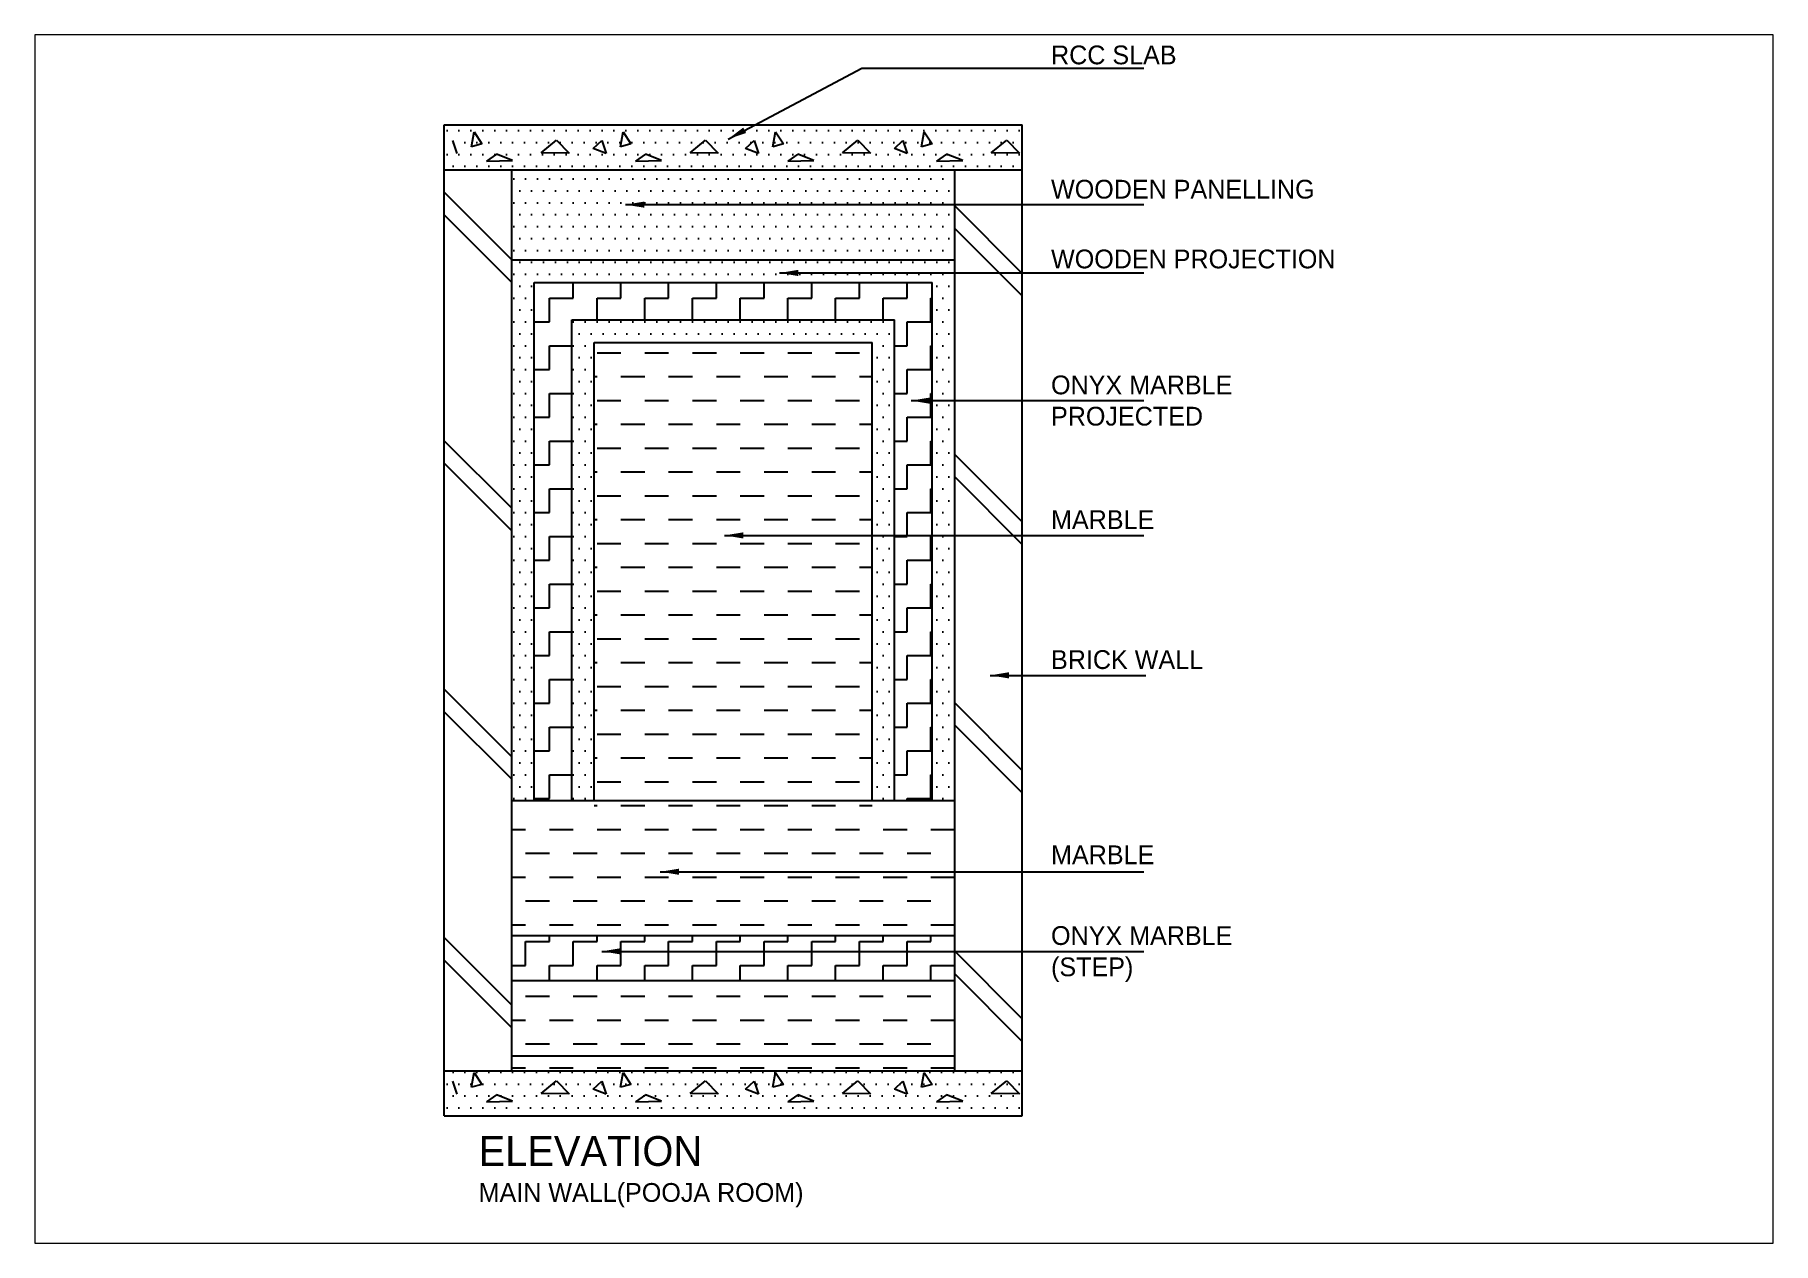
# Paper-space layout 'revised concept' of a CAD drawing. Header units: millimetres. Extents: x 29 to 257, y 20 to 178.
# The model-space entities are those that its viewports show. They can reach past a viewport. Long polylines and large blocks are cut down to what shows.
import ezdxf

# ---------------------------------------------------------------- set-up
doc = ezdxf.new("R2010")
doc.units = ezdxf.units.MM
doc.dimstyles.new('ISO-25', dxfattribs={"dimtxt": 2.5, "dimasz": 2.5, "dimexe": 1.25, "dimexo": 0.625, "dimtad": 1, "dimlunit": 4, "dimtxsty": 'Standard', "dimcen": 2.5, "dimadec": 0, "dimazin": 0, "dimtfac": 1, "dimtmove": 0, "dimatfit": 3, "dimfxl": 1, "dimarcsym": 0})

msp = doc.modelspace()

# ---------------------------------------------------------------- hatches: boundary and pattern name
h = msp.add_hatch()
h.set_pattern_fill('DOTS', color=256, style=0)
h.set_pattern_definition([(0, (2368.4038, -912.7267), (0.79375, 1.5875), [0, -1.5875])])
h.paths.add_polyline_path([(3707.077, 372.523), (3707.077, 366.523), (3784.077, 366.523), (3784.077, 372.523)])
h.paths.add_polyline_path([(3784.077, 240.523), (3784.077, 246.523), (3707.077, 246.523), (3707.077, 240.523)])
h = msp.add_hatch()
h.set_pattern_fill('JIS_LC_8A', color=256, scale=3, angle=-90, style=0)
h.paths.add_polyline_path([(3707.077, 246.338), (3716.077, 246.338), (3716.077, 366.338), (3707.077, 366.338)])
h.paths.add_polyline_path([(3784.077, 366.338), (3775.077, 366.338), (3775.077, 246.338), (3784.077, 246.338)])
h = msp.add_hatch()
h.set_pattern_fill('DOTS', color=256, style=0)
h.paths.add_polyline_path([(3719.077, 351.338), (3772.077, 351.338), (3772.077, 282.338), (3775.077, 282.338), (3775.077, 354.338), (3716.077, 354.338), (3716.077, 282.338), (3719.077, 282.338)])
h.paths.add_polyline_path([(3767.077, 346.338), (3724.077, 346.338), (3724.077, 282.338), (3727.077, 282.338), (3727.077, 343.338), (3764.077, 343.338), (3764.077, 282.338), (3767.077, 282.338)], flags=17)
h.paths.add_polyline_path([(3775.077, 366.338), (3716.077, 366.338), (3716.077, 354.338), (3775.077, 354.338)])
h = msp.add_hatch()
h.set_pattern_fill('ZIGZAG', color=256, style=0)
h.set_pattern_definition([(0, (0, 0), (3.175, 3.175), [3.175, -3.175]), (90, (3.175, 0), (-3.175, 3.175), [3.175, -3.175])])
h.paths.add_polyline_path([(3719.077, 351.338), (3719.077, 282.338), (3724.077, 282.338), (3724.077, 346.338), (3767.077, 346.338), (3767.077, 282.338), (3772.077, 282.338), (3772.077, 351.338)])
h.paths.add_polyline_path([(3716.077, 264.338), (3716.077, 258.338), (3775.077, 258.338), (3775.077, 264.338)])
h = msp.add_hatch()
h.set_pattern_fill('DASH', color=256, style=0)
h.set_pattern_definition([(0, (0, -0.9275), (3.175, 3.175), [3.175, -3.175])])
h.paths.add_polyline_path([(3764.077, 342.41), (3727.077, 342.41), (3727.077, 281.41), (3764.077, 281.41)])
h.paths.add_polyline_path([(3775.077, 281.41), (3716.077, 281.41), (3716.077, 263.41), (3775.077, 263.41)])
h.paths.add_polyline_path([(3775.077, 257.41), (3716.077, 257.41), (3716.077, 247.41), (3775.077, 247.41)])
h.paths.add_polyline_path([(3775.077, 247.41), (3716.077, 247.41), (3716.077, 245.41), (3775.077, 245.41)])

# ---------------------------------------------------------------- linework, layer by layer
for p, q in [((3707.077, 240.338), (3707.077, 372.338)), ((3707.077, 372.338), (3784.077, 372.338)), ((3710.706, 369.415), (3711.051, 371.409)), ((3711.051, 371.409), (3712.111, 369.797)), ((3730.556, 369.415), (3730.901, 371.409)), ((3730.901, 371.409), (3731.961, 369.797)), ((3750.861, 369.415), (3751.206, 371.409)), ((3751.206, 371.409), (3752.266, 369.797)), ((3770.676, 369.415), (3771.021, 371.409)), ((3771.021, 371.409), (3772.081, 369.797)), ((3784.077, 240.338), (3784.077, 372.338)), ((3708.204, 370.237), (3708.784, 368.517)), ((3712.111, 369.797), (3710.706, 369.415)), ((3714.025, 368.428), (3712.706, 367.483)), ((3716.18, 367.576), (3714.025, 368.428)), ((3719.977, 368.589), (3722.035, 370.273)), ((3723.721, 368.564), (3719.977, 368.589)), ((3722.035, 370.273), (3723.721, 368.564)), ((3726.927, 369.181), (3728.054, 370.237)), ((3728.634, 368.517), (3726.927, 369.181)), ((3728.054, 370.237), (3728.634, 368.517)), ((3731.961, 369.797), (3730.556, 369.415)), ((3733.874, 368.428), (3732.556, 367.483)), ((3736.03, 367.576), (3733.874, 368.428)), ((3739.827, 368.589), (3741.885, 370.273)), ((3743.571, 368.564), (3739.827, 368.589)), ((3741.885, 370.273), (3743.571, 368.564)), ((3747.231, 369.181), (3748.358, 370.237)), ((3748.938, 368.517), (3747.231, 369.181)), ((3748.358, 370.237), (3748.938, 368.517)), ((3752.266, 369.797), (3750.861, 369.415)), ((3754.179, 368.428), (3752.861, 367.483)), ((3756.335, 367.576), (3754.179, 368.428)), ((3760.131, 368.589), (3762.189, 370.273)), ((3763.875, 368.564), (3760.131, 368.589)), ((3762.189, 370.273), (3763.875, 368.564)), ((3767.047, 369.181), (3768.173, 370.237)), ((3768.754, 368.517), (3767.047, 369.181)), ((3768.173, 370.237), (3768.754, 368.517)), ((3772.081, 369.797), (3770.676, 369.415)), ((3773.994, 368.428), (3772.676, 367.483)), ((3776.15, 367.576), (3773.994, 368.428)), ((3779.946, 368.589), (3782.005, 370.273)), ((3783.691, 368.564), (3779.946, 368.589)), ((3782.005, 370.273), (3783.691, 368.564)), ((3707.077, 366.338), (3784.077, 366.338)), ((3712.706, 367.483), (3716.18, 367.576)), ((3716.077, 246.338), (3716.077, 366.338)), ((3716.077, 246.338), (3716.077, 366.338)), ((3732.556, 367.483), (3736.03, 367.576)), ((3752.861, 367.483), (3756.335, 367.576)), ((3772.676, 367.483), (3776.15, 367.576)), ((3775.077, 246.338), (3775.077, 366.338)), ((3716.077, 354.338), (3775.077, 354.338)), ((3719.077, 351.338), (3772.077, 351.338)), ((3719.077, 282.338), (3719.077, 351.338)), ((3772.077, 282.338), (3772.077, 351.338)), ((3724.077, 282.338), (3724.077, 346.338)), ((3724.077, 346.338), (3767.077, 346.338)), ((3767.077, 282.338), (3767.077, 346.338)), ((3727.077, 343.338), (3764.077, 343.338)), ((3727.077, 282.338), (3727.077, 343.338)), ((3764.077, 282.338), (3764.077, 343.338)), ((3716.077, 282.338), (3775.077, 282.338)), ((3716.077, 264.338), (3775.077, 264.338)), ((3716.077, 258.338), (3775.077, 258.338)), ((3716.077, 248.338), (3775.077, 248.338)), ((3707.077, 246.338), (3784.077, 246.338)), ((3710.706, 244.126), (3711.051, 246.12)), ((3711.051, 246.12), (3712.111, 244.508)), ((3730.556, 244.126), (3730.901, 246.12)), ((3730.901, 246.12), (3731.961, 244.508)), ((3750.861, 244.126), (3751.206, 246.12)), ((3751.206, 246.12), (3752.266, 244.508)), ((3770.676, 244.126), (3771.021, 246.12)), ((3771.021, 246.12), (3772.081, 244.508)), ((3708.204, 244.948), (3708.784, 243.228)), ((3712.111, 244.508), (3710.706, 244.126)), ((3719.977, 243.3), (3722.035, 244.984)), ((3723.721, 243.275), (3719.977, 243.3)), ((3722.035, 244.984), (3723.721, 243.275)), ((3726.927, 243.892), (3728.054, 244.948)), ((3728.634, 243.228), (3726.927, 243.892)), ((3728.054, 244.948), (3728.634, 243.228)), ((3731.961, 244.508), (3730.556, 244.126)), ((3739.827, 243.3), (3741.885, 244.984)), ((3743.571, 243.275), (3739.827, 243.3)), ((3741.885, 244.984), (3743.571, 243.275)), ((3747.231, 243.892), (3748.358, 244.948)), ((3748.938, 243.228), (3747.231, 243.892)), ((3748.358, 244.948), (3748.938, 243.228)), ((3752.266, 244.508), (3750.861, 244.126)), ((3760.131, 243.3), (3762.189, 244.984)), ((3763.875, 243.275), (3760.131, 243.3)), ((3762.189, 244.984), (3763.875, 243.275)), ((3767.047, 243.892), (3768.173, 244.948)), ((3768.754, 243.228), (3767.047, 243.892)), ((3768.173, 244.948), (3768.754, 243.228)), ((3772.081, 244.508), (3770.676, 244.126)), ((3779.946, 243.3), (3782.005, 244.984)), ((3783.691, 243.275), (3779.946, 243.3)), ((3782.005, 244.984), (3783.691, 243.275)), ((3714.025, 243.139), (3712.706, 242.194)), ((3712.706, 242.194), (3716.18, 242.287)), ((3716.18, 242.287), (3714.025, 243.139)), ((3733.874, 243.139), (3732.556, 242.194)), ((3732.556, 242.194), (3736.03, 242.287)), ((3736.03, 242.287), (3733.874, 243.139)), ((3754.179, 243.139), (3752.861, 242.194)), ((3752.861, 242.194), (3756.335, 242.287)), ((3756.335, 242.287), (3754.179, 243.139)), ((3773.994, 243.139), (3772.676, 242.194)), ((3772.676, 242.194), (3776.15, 242.287)), ((3776.15, 242.287), (3773.994, 243.139)), ((3707.077, 240.338), (3784.077, 240.338))]:
    msp.add_line(p, q)

# ---------------------------------------------------------------- texts
at = {"attachment_point": 1}
for s, insert, char_height, width in [('RCC SLAB', (3787.912, 382.886), 2.5, 19.78072), ('WOODEN PANELLING', (3787.912, 365.001), 2.5, 39.38255), ('WOODEN PROJECTION', (3787.912, 355.708), 2.5, 44.57255), ('ONYX MARBLE', (3787.912, 338.932), 2.5, 26.87371), ('PROJECTED', (3787.912, 334.767), 2.5, 26.87371), ('MARBLE', (3787.912, 320.989), 2.5, 19.78072), ('BRICK WALL', (3787.912, 302.348), 2.5, 28.35609), ('MARBLE', (3787.912, 276.348), 2.5, 19.78072), ('ONYX MARBLE\\P(STEP)', (3787.912, 265.589), 2.5, 42.64117), ('ELEVATION', (3711.666, 237.63), 3.9662, 31.38148), ('MAIN WALL(POOJA ROOM)', (3711.666, 231.372), 2.5, 49.96347)]:
    msp.add_mtext(s, dxfattribs=dict(at, insert=insert, char_height=char_height, width=width))

# ---------------------------------------------------------------- leaders
for points in [[(3744.89, 370.426), (3762.696, 379.85), (3800.251, 379.85)], [(3731.238, 361.692), (3800.251, 361.692)], [(3751.733, 352.595), (3800.251, 352.595)], [(3769.266, 335.586), (3800.251, 335.586)], [(3744.426, 317.637), (3800.251, 317.637)], [(3779.8, 298.997), (3800.539, 298.997)], [(3735.867, 272.838), (3800.251, 272.838)], [(3728.077, 262.236), (3800.251, 262.236)]]:
    msp.add_leader(points, dimstyle='ISO-25', override={"dimgap": 0.625, "dimtad": 0})

psp = doc.layouts.new('revised concept')

# ---------------------------------------------------------------- viewports
at = {"layer": '0'}
psp.add_viewport(center=(142.59, 99.11), size=(228.14, 158.5807), view_center_point=(3768.326, 303.836), view_height=160.95995, dxfattribs=at)

doc.saveas('drawing.dxf')
